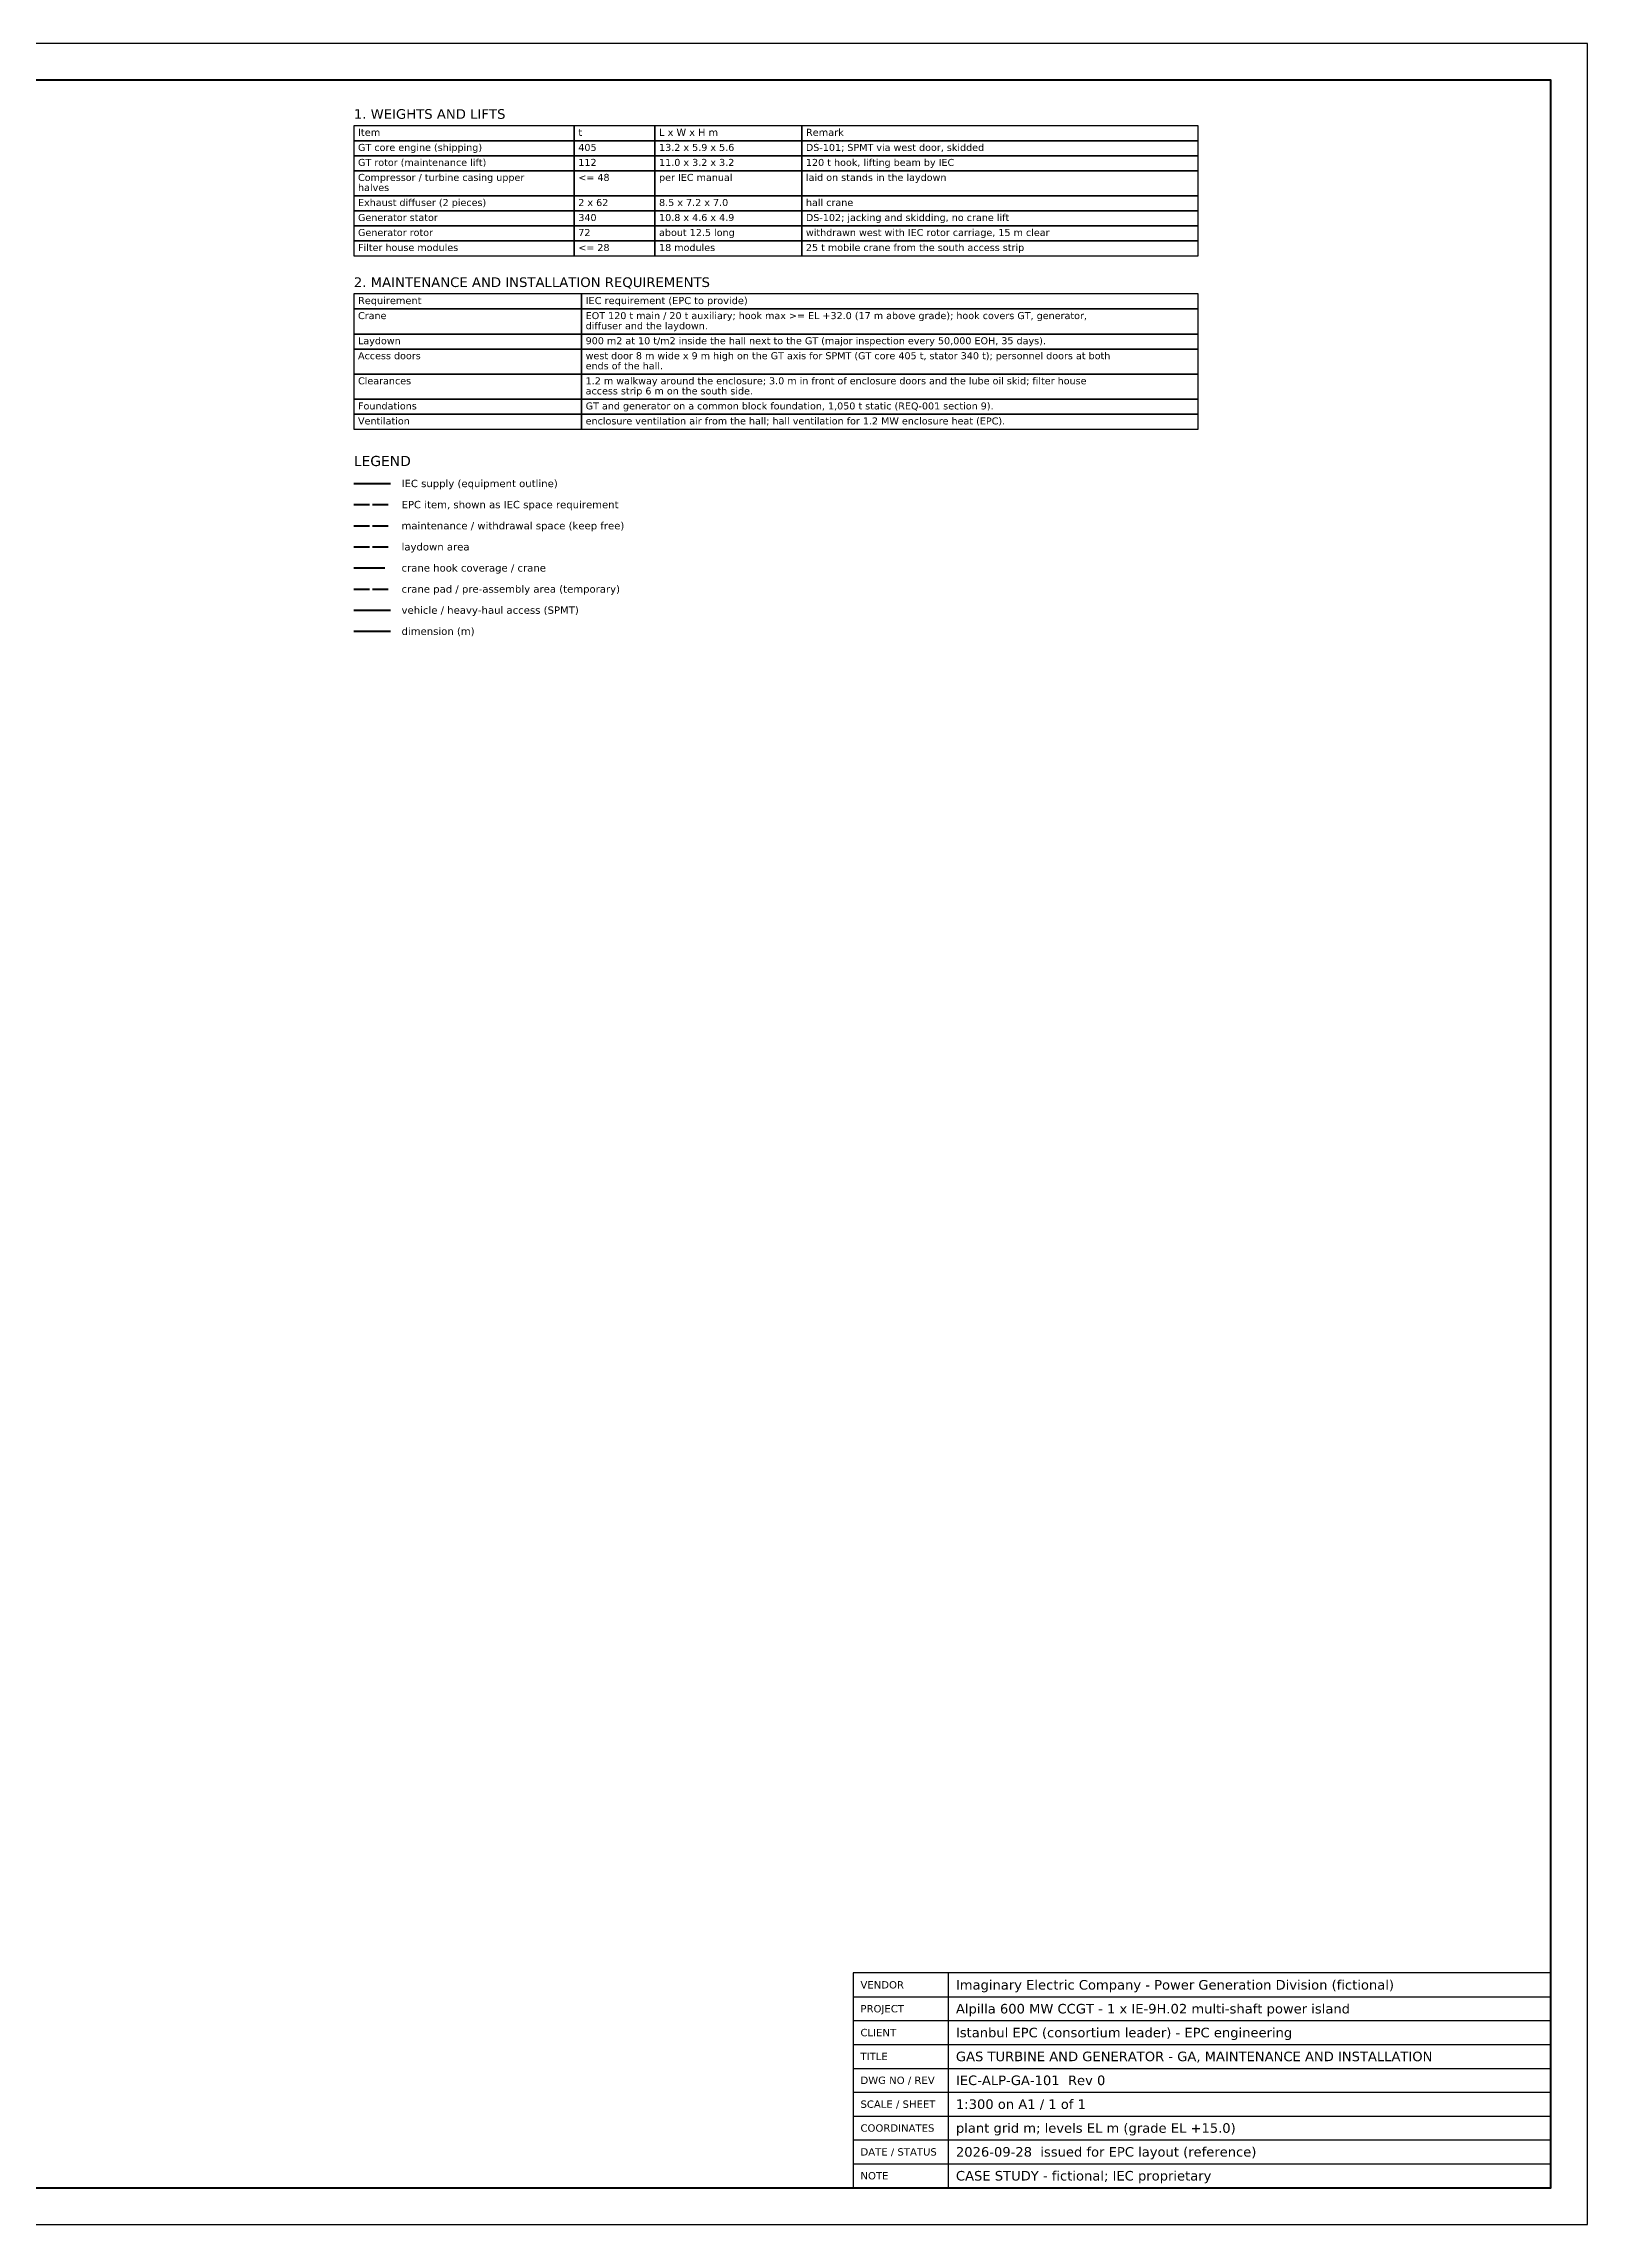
# Model space of a CAD drawing. Header units: metres. Extents: x 80 to 332, y 52 to 230.
# Drawn here: x 206.1 to 332.3, y 52 to 230.2 of the extents above; entities that cross this region are included whole.
import ezdxf
from ezdxf.enums import TextEntityAlignment as Align

# ---------------------------------------------------------------- set-up
doc = ezdxf.new("R2010")
doc.units = ezdxf.units.M
doc.linetypes.add('DASHDOT', pattern=[3.556, 2.54, -0.508, 0, -0.508])
doc.linetypes.add('DASHED', pattern=[1.524, 1.27, -0.254])
for name, color, linetype in [('ACCESS', 1, 'Continuous'), ('ANNO', 7, 'Continuous'), ('CRANE', 5, 'Continuous'), ('DIM', 1, 'Continuous'), ('EPC', 8, 'Continuous'), ('IEC', 7, 'Continuous'), ('LAYDOWN', 3, 'Continuous'), ('MAINT', 6, 'Continuous'), ('PAD', 30, 'Continuous'), ('TITLE', 7, 'Continuous')]:
    doc.layers.add(name, color=color, linetype=linetype)
doc.styles.add('ALPILLA', font='DejaVuSans.ttf')
doc.styles.add('IEC', font='DejaVuSans.ttf')

msp = doc.modelspace()

# ---------------------------------------------------------------- linework, layer by layer
at = {"layer": 'ACCESS', "linetype": 'CONTINUOUS', "lineweight": 60}
msp.add_line((231.5, 183.9085), (234.5, 183.9085), dxfattribs=at)
at = {"layer": 'ANNO'}
for points in [[(231.5, 222.2605), (249.5, 222.2605), (249.5, 223.486), (231.5, 223.486)], [(249.5, 222.2605), (256.1, 222.2605), (256.1, 223.486), (249.5, 223.486)], [(256.1, 222.2605), (268.1, 222.2605), (268.1, 223.486), (256.1, 223.486)], [(268.1, 222.2605), (300.5, 222.2605), (300.5, 223.486), (268.1, 223.486)], [(231.5, 221.035), (249.5, 221.035), (249.5, 222.2605), (231.5, 222.2605)], [(231.5, 219.8095), (249.5, 219.8095), (249.5, 221.035), (231.5, 221.035)], [(249.5, 221.035), (256.1, 221.035), (256.1, 222.2605), (249.5, 222.2605)], [(249.5, 219.8095), (256.1, 219.8095), (256.1, 221.035), (249.5, 221.035)], [(256.1, 221.035), (268.1, 221.035), (268.1, 222.2605), (256.1, 222.2605)], [(256.1, 219.8095), (268.1, 219.8095), (268.1, 221.035), (256.1, 221.035)], [(268.1, 221.035), (300.5, 221.035), (300.5, 222.2605), (268.1, 222.2605)], [(268.1, 219.8095), (300.5, 219.8095), (300.5, 221.035), (268.1, 221.035)], [(231.5, 217.7575), (249.5, 217.7575), (249.5, 219.8095), (231.5, 219.8095)], [(249.5, 217.7575), (256.1, 217.7575), (256.1, 219.8095), (249.5, 219.8095)], [(256.1, 217.7575), (268.1, 217.7575), (268.1, 219.8095), (256.1, 219.8095)], [(268.1, 217.7575), (300.5, 217.7575), (300.5, 219.8095), (268.1, 219.8095)], [(231.5, 216.532), (249.5, 216.532), (249.5, 217.7575), (231.5, 217.7575)], [(249.5, 216.532), (256.1, 216.532), (256.1, 217.7575), (249.5, 217.7575)], [(256.1, 216.532), (268.1, 216.532), (268.1, 217.7575), (256.1, 217.7575)], [(268.1, 216.532), (300.5, 216.532), (300.5, 217.7575), (268.1, 217.7575)], [(231.5, 215.3065), (249.5, 215.3065), (249.5, 216.532), (231.5, 216.532)], [(249.5, 215.3065), (256.1, 215.3065), (256.1, 216.532), (249.5, 216.532)], [(256.1, 215.3065), (268.1, 215.3065), (268.1, 216.532), (256.1, 216.532)], [(268.1, 215.3065), (300.5, 215.3065), (300.5, 216.532), (268.1, 216.532)], [(231.5, 214.081), (249.5, 214.081), (249.5, 215.3065), (231.5, 215.3065)], [(231.5, 212.8555), (249.5, 212.8555), (249.5, 214.081), (231.5, 214.081)], [(249.5, 214.081), (256.1, 214.081), (256.1, 215.3065), (249.5, 215.3065)], [(249.5, 212.8555), (256.1, 212.8555), (256.1, 214.081), (249.5, 214.081)], [(256.1, 214.081), (268.1, 214.081), (268.1, 215.3065), (256.1, 215.3065)], [(256.1, 212.8555), (268.1, 212.8555), (268.1, 214.081), (256.1, 214.081)], [(268.1, 214.081), (300.5, 214.081), (300.5, 215.3065), (268.1, 215.3065)], [(268.1, 212.8555), (300.5, 212.8555), (300.5, 214.081), (268.1, 214.081)], [(231.5, 208.516), (250.1, 208.516), (250.1, 209.7415), (231.5, 209.7415)], [(231.5, 206.464), (250.1, 206.464), (250.1, 208.516), (231.5, 208.516)], [(250.1, 208.516), (300.5, 208.516), (300.5, 209.7415), (250.1, 209.7415)], [(250.1, 206.464), (300.5, 206.464), (300.5, 208.516), (250.1, 208.516)], [(231.5, 205.2385), (250.1, 205.2385), (250.1, 206.464), (231.5, 206.464)], [(231.5, 203.1865), (250.1, 203.1865), (250.1, 205.2385), (231.5, 205.2385)], [(250.1, 205.2385), (300.5, 205.2385), (300.5, 206.464), (250.1, 206.464)], [(250.1, 203.1865), (300.5, 203.1865), (300.5, 205.2385), (250.1, 205.2385)], [(231.5, 201.1345), (250.1, 201.1345), (250.1, 203.1865), (231.5, 203.1865)], [(250.1, 201.1345), (300.5, 201.1345), (300.5, 203.1865), (250.1, 203.1865)], [(231.5, 199.909), (250.1, 199.909), (250.1, 201.1345), (231.5, 201.1345)], [(231.5, 198.6835), (250.1, 198.6835), (250.1, 199.909), (231.5, 199.909)], [(250.1, 199.909), (300.5, 199.909), (300.5, 201.1345), (250.1, 201.1345)], [(250.1, 198.6835), (300.5, 198.6835), (300.5, 199.909), (250.1, 199.909)]]:
    msp.add_lwpolyline(points, close=True, dxfattribs=at)
at = {"layer": 'CRANE', "linetype": 'DASHDOT', "lineweight": 60}
msp.add_line((231.5, 187.3585), (234.5, 187.3585), dxfattribs=at)
at = {"layer": 'DIM', "linetype": 'CONTINUOUS', "lineweight": 60}
msp.add_line((231.5, 182.1835), (234.5, 182.1835), dxfattribs=at)
at = {"layer": 'EPC', "linetype": 'DASHED', "lineweight": 60}
msp.add_line((231.5, 192.5335), (234.5, 192.5335), dxfattribs=at)
at = {"layer": 'IEC', "linetype": 'CONTINUOUS', "lineweight": 60}
msp.add_line((231.5, 194.2585), (234.5, 194.2585), dxfattribs=at)
at = {"layer": 'LAYDOWN', "linetype": 'DASHED', "lineweight": 60}
msp.add_line((231.5, 189.0835), (234.5, 189.0835), dxfattribs=at)
at = {"layer": 'MAINT', "linetype": 'DASHED', "lineweight": 60}
msp.add_line((231.5, 190.8085), (234.5, 190.8085), dxfattribs=at)
at = {"layer": 'PAD', "linetype": 'DASHED', "lineweight": 60}
msp.add_line((231.5, 185.6335), (234.5, 185.6335), dxfattribs=at)
at = {"layer": 'TITLE'}
for p, q in [((280.1, 55), (280.1, 72.55)), ((272.3, 70.6), (329.3, 70.6)), ((272.3, 68.65), (329.3, 68.65)), ((272.3, 66.7), (329.3, 66.7)), ((272.3, 64.75), (329.3, 64.75)), ((272.3, 62.8), (329.3, 62.8)), ((272.3, 60.85), (329.3, 60.85)), ((272.3, 58.9), (329.3, 58.9)), ((272.3, 56.95), (329.3, 56.95))]:
    msp.add_line(p, q, dxfattribs=at)
for points in [[(80, 52), (332.3, 52), (332.3, 230.2), (80, 230.2)], [(272.3, 55), (329.3, 55), (329.3, 72.55), (272.3, 72.55)]]:
    msp.add_lwpolyline(points, close=True, dxfattribs=at)
at = {"layer": 'TITLE', "lineweight": 70}
msp.add_lwpolyline([(83, 55), (329.3, 55), (329.3, 227.2), (83, 227.2)], close=True, dxfattribs=at)

# ---------------------------------------------------------------- texts
at = {"layer": 'ANNO', "style": 'IEC'}
for s, height, p in [('1. WEIGHTS AND LIFTS', 0.7875, (231.5, 224.056)), ('Item', 0.5814, (231.842, 222.6595)), ('t', 0.5814, (249.842, 222.6595)), ('L x W x H m', 0.5814, (256.442, 222.6595)), ('Remark', 0.5814, (268.442, 222.6595)), ('GT core engine (shipping)', 0.57, (231.842, 221.434)), ('405', 0.57, (249.842, 221.434)), ('13.2 x 5.9 x 5.6', 0.57, (256.442, 221.434)), ('DS-101; SPMT via west door, skidded', 0.57, (268.442, 221.434)), ('GT rotor (maintenance lift)', 0.57, (231.842, 220.2085)), ('Compressor / turbine casing upper', 0.57, (231.842, 218.983)), ('<= 48', 0.57, (249.842, 218.983)), ('112', 0.57, (249.842, 220.2085)), ('per IEC manual', 0.57, (256.442, 218.983)), ('11.0 x 3.2 x 3.2', 0.57, (256.442, 220.2085)), ('laid on stands in the laydown', 0.57, (268.442, 218.983)), ('120 t hook, lifting beam by IEC', 0.57, (268.442, 220.2085)), ('halves', 0.57, (231.842, 218.1565)), ('Exhaust diffuser (2 pieces)', 0.57, (231.842, 216.931)), ('2 x 62', 0.57, (249.842, 216.931)), ('8.5 x 7.2 x 7.0', 0.57, (256.442, 216.931)), ('hall crane', 0.57, (268.442, 216.931)), ('Generator stator', 0.57, (231.842, 215.7055)), ('340', 0.57, (249.842, 215.7055)), ('10.8 x 4.6 x 4.9', 0.57, (256.442, 215.7055)), ('DS-102; jacking and skidding, no crane lift', 0.57, (268.442, 215.7055)), ('Generator rotor', 0.57, (231.842, 214.48)), ('Filter house modules', 0.57, (231.842, 213.2545)), ('72', 0.57, (249.842, 214.48)), ('about 12.5 long', 0.57, (256.442, 214.48)), ('18 modules', 0.57, (256.442, 213.2545)), ('withdrawn west with IEC rotor carriage, 15 m clear', 0.57, (268.442, 214.48)), ('25 t mobile crane from the south access strip', 0.57, (268.442, 213.2545)), ('<= 28', 0.57, (249.842, 213.2545)), ('2. MAINTENANCE AND INSTALLATION REQUIREMENTS', 0.7875, (231.5, 210.3115)), ('Requirement', 0.5814, (231.842, 208.915)), ('IEC requirement (EPC to provide)', 0.5814, (250.442, 208.915)), ('Crane', 0.57, (231.842, 207.6895)), ('diffuser and the laydown.', 0.57, (250.442, 206.863)), ('EOT 120 t main / 20 t auxiliary; hook max >= EL +32.0 (17 m above grade); hook covers GT, generator,', 0.57, (250.442, 207.6895)), ('Access doors', 0.57, (231.842, 204.412)), ('Laydown', 0.57, (231.842, 205.6375)), ('west door 8 m wide x 9 m high on the GT axis for SPMT (GT core 405 t, stator 340 t); personnel doors at both', 0.57, (250.442, 204.412)), ('900 m2 at 10 t/m2 inside the hall next to the GT (major inspection every 50,000 EOH, 35 days).', 0.57, (250.442, 205.6375)), ('ends of the hall.', 0.57, (250.442, 203.5855)), ('Clearances', 0.57, (231.842, 202.36)), ('access strip 6 m on the south side.', 0.57, (250.442, 201.5335)), ('1.2 m walkway around the enclosure; 3.0 m in front of enclosure doors and the lube oil skid; filter house', 0.57, (250.442, 202.36)), ('Ventilation', 0.57, (231.842, 199.0825)), ('Foundations', 0.57, (231.842, 200.308)), ('enclosure ventilation air from the hall; hall ventilation for 1.2 MW enclosure heat (EPC).', 0.57, (250.442, 199.0825)), ('GT and generator on a common block foundation, 1,050 t static (REQ-001 section 9).', 0.57, (250.442, 200.308)), ('LEGEND', 0.825, (231.5, 195.6835)), ('IEC supply (equipment outline)', 0.6, (235.4, 193.9585)), ('EPC item, shown as IEC space requirement', 0.6, (235.4, 192.2335)), ('maintenance / withdrawal space (keep free)', 0.6, (235.4, 190.5085)), ('laydown area', 0.6, (235.4, 188.7835)), ('crane hook coverage / crane', 0.6, (235.4, 187.0585)), ('crane pad / pre-assembly area (temporary)', 0.6, (235.4, 185.3335)), ('vehicle / heavy-haul access (SPMT)', 0.6, (235.4, 183.6085)), ('dimension (m)', 0.6, (235.4, 181.8835))]:
    msp.add_text(s, height=height, dxfattribs=at).set_placement(p)
at = {"layer": 'TITLE', "style": 'ALPILLA'}
for s, height, p in [('VENDOR', 0.6, (272.9, 71.575)), ('Imaginary Electric Company - Power Generation Division (fictional)', 0.78, (280.7, 71.575)), ('PROJECT', 0.6, (272.9, 69.625)), ('Alpilla 600 MW CCGT - 1 x IE-9H.02 multi-shaft power island', 0.78, (280.7, 69.625)), ('CLIENT', 0.6, (272.9, 67.675)), ('Istanbul EPC (consortium leader) - EPC engineering', 0.78, (280.7, 67.675)), ('TITLE', 0.6, (272.9, 65.725)), ('GAS TURBINE AND GENERATOR - GA, MAINTENANCE AND INSTALLATION', 0.78, (280.7, 65.725)), ('IEC-ALP-GA-101  Rev 0', 0.78, (280.7, 63.775)), ('DWG NO / REV', 0.6, (272.9, 63.775)), ('SCALE / SHEET', 0.6, (272.9, 61.825)), ('1:300 on A1 / 1 of 1', 0.78, (280.7, 61.825)), ('COORDINATES', 0.6, (272.9, 59.875)), ('plant grid m; levels EL m (grade EL +15.0)', 0.78, (280.7, 59.875)), ('DATE / STATUS', 0.6, (272.9, 57.925)), ('2026-09-28  issued for EPC layout (reference)', 0.78, (280.7, 57.925)), ('NOTE', 0.6, (272.9, 55.975)), ('CASE STUDY - fictional; IEC proprietary', 0.78, (280.7, 55.975))]:
    msp.add_text(s, height=height, dxfattribs=at).set_placement(p, align=Align.MIDDLE_LEFT)

doc.saveas('drawing.dxf')
